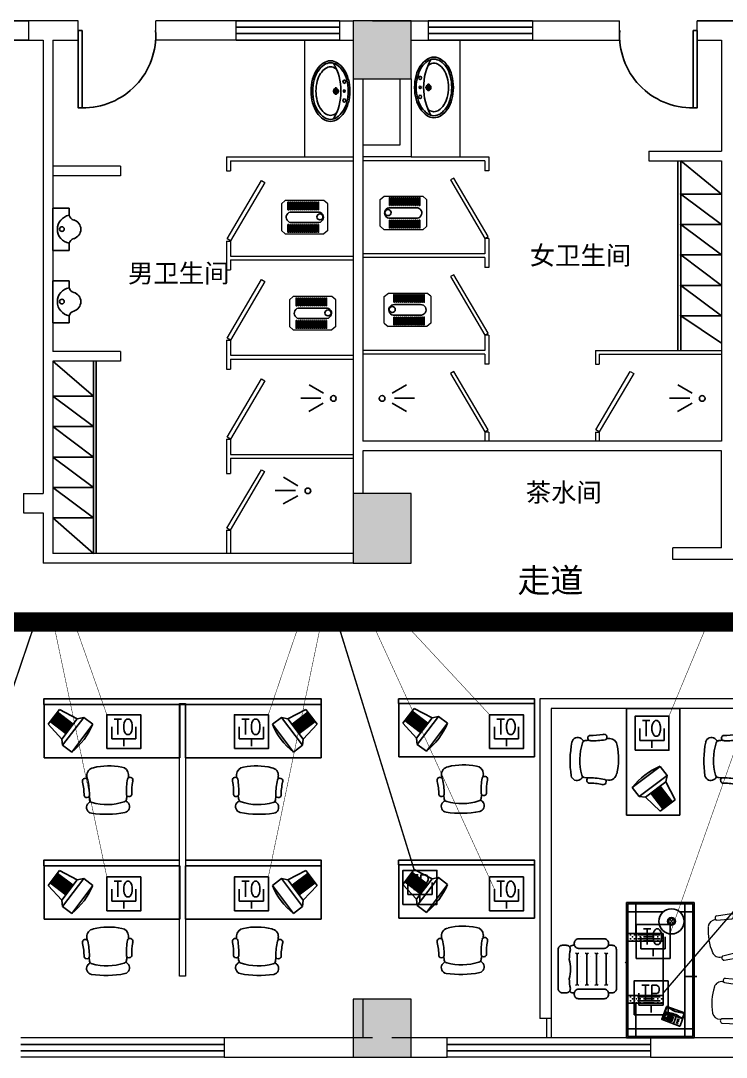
# Model space of a CAD drawing. Extents: x 1487452 to 1619693, y 165319 to 350168.
# Drawn here: x 1540276 to 1547556, y 280636 to 291336 of the extents above; entities that cross this region are included whole.
import ezdxf
from ezdxf.enums import TextEntityAlignment as Align

# ---------------------------------------------------------------- set-up
doc = ezdxf.new("R2010")
doc.units = 0
doc.header["$LTSCALE"] = 1000
doc.header["$MEASUREMENT"] = 0
doc.linetypes.add('点划线', pattern=[1.6, 1.3, -0.15, 0, -0.15])
doc.linetypes.add('虚线', pattern=[0.7, 0.5, -0.2])
doc.layers.get('0').update_dxf_attribs({"linetype": 'CONTINUOUS'})
for name, color, linetype in [('2', 6, 'CONTINUOUS'), ('3', 3, 'CONTINUOUS'), ('7', 35, 'CONTINUOUS'), ('Dim3', 30, 'CONTINUOUS'), ('DIME', 3, 'CONTINUOUS'), ('EQUIP', 3, 'CONTINUOUS'), ('FUR', 4, 'CONTINUOUS'), ('WIRE-1', 3, '虚线'), ('WIRE-2', 2, '点划线')]:
    doc.layers.add(name, color=color, linetype=linetype)
doc.styles.add('_COMPLEX', font='COMPLEX', dxfattribs={"width": 0.6})
doc.styles.add('COMPLEX', font='COMPLEX')
doc.styles.add('DIM_FONT', font='SIMPLEX.shx', dxfattribs={"width": 0.8})
doc.styles.add('黑体', font='SIMHEI.TTF')

# ---------------------------------------------------------------- blocks, each defined once
blk = doc.blocks.new('345ertrt')
at = {"color": 251}
for p, q in [((1045476, 127155), (1045476, 125755)), ((1046026, 127155), (1045476, 127155)), ((1045476, 125755), (1046026, 125755))]:
    blk.add_line(p, q, dxfattribs=at)
at = {"color": 251, "lineweight": 13}
blk.add_line((1046026, 125755), (1046026, 127155), dxfattribs=at)
at = {"color": 250}
for p, q in [((1045041, 126225), (1045081, 126221)), ((1045259, 126200), (1045290, 126197)), ((1045823, 126258), (1045535, 126040)), ((1045606, 125946), (1045894, 126164)), ((1045823, 126258), (1045894, 126164)), ((1045823, 126258), (1045823, 126258)), ((1045894, 126164), (1045881, 126098)), ((1045671, 125939), (1045881, 126098)), ((1045816, 126049), (1045940, 125885)), ((1045825, 126055), (1045948, 125892)), ((1045881, 126098), (1045977, 125914)), ((1045535, 126040), (1045606, 125946)), ((1045535, 126040), (1045535, 126040)), ((1045606, 125946), (1045671, 125939)), ((1045727, 125981), (1045851, 125818)), ((1045735, 125987), (1045859, 125824)), ((1045743, 125993), (1045867, 125830)), ((1045751, 125999), (1045875, 125836)), ((1045759, 126005), (1045883, 125842)), ((1045767, 126011), (1045891, 125848)), ((1045775, 126017), (1045899, 125854)), ((1045783, 126023), (1045907, 125860)), ((1045791, 126030), (1045915, 125867)), ((1045800, 126037), (1045924, 125873)), ((1045808, 126043), (1045932, 125879)), ((1045671, 125939), (1045823, 125797)), ((1045823, 125797), (1045977, 125914))]:
    blk.add_line(p, q, dxfattribs=at)
for centre, radius, start, end in [((1045892, 126395), 998, 168.7301, 188.7601), ((1044973, 126576), 61.4, 55.4854, 166.2618), ((1045568, 126403), 574, 161.8531, 195.4865), ((1044969, 126570), 68.3, 23.2, 55.7741), ((1045052, 126575), 30, 99.0543, 167.3532), ((1045336, 124791), 1837, 97.8575, 99.0543), ((1045112, 126631), 35.1, 162.9484, 204.3839), ((1045104, 126633), 27, 102.6557, 162.9484), ((1045101, 126630), 25, 213.0802, 280.0003), ((1045125, 127257), 598, 267.3556, 280.6478), ((1045134, 127316), 711, 267.6189, 279.9805), ((1045246, 126639), 31.8, 40.6834, 108.9191), ((1045255, 126636), 20.5, 277.7953, 1.546), ((1045229, 126639), 46.7, 357.06, 26.8897), ((1045336, 124791), 1837, 91.0296, 91.98), ((1045301, 126547), 80, 6.3286, 88.1689), ((1044731, 126423), 663, 346.1574, 11.5689), ((1045295, 126276), 80, 266.4274, 351.3977), ((1044965, 126255), 61.4, 191.2236, 302.0001), ((1044962, 126261), 68.3, 301.7114, 334.2854), ((1045045, 126255), 30, 189.9864, 263.4616), ((1045102, 126196), 35.1, 153.1015, 194.5371), ((1045094, 126194), 27, 194.5371, 254.8297), ((1045091, 126198), 25, 77.4852, 144.4052), ((1045088, 125570), 598, 76.8377, 90.1298), ((1045095, 125512), 711, 77.505, 89.8666), ((1045236, 126182), 31.8, 248.5664, 316.8021), ((1045245, 126185), 20.5, 355.9395, 79.6902), ((1045219, 126183), 46.7, 330.5958, 0.4255), ((1046108, 125584), 732, 112.8758, 141.4734)]:
    blk.add_arc(centre, radius, start, end, dxfattribs=at)
blk = doc.blocks.new('gdsagfdsgf')
at = {"color": 251, "lineweight": 13}
blk.add_lwpolyline([(1416347, 324690), (1416407, 324690), (1416407, 321876), (1416347, 321876)], close=True, dxfattribs=at)
at = {"layer": 'Dim3', "color": 251, "ltscale": 0.4}
for points in [[(1412707, 324730), (1412707, 324680), (1414147, 324680), (1414147, 324730)], [(1412747, 324680), (1412707, 324680), (1412707, 321240), (1412747, 321240)], [(1414947, 324680), (1417807, 324680), (1417807, 324740), (1414947, 324740)], [(1418607, 324740), (1418607, 324690), (1420007, 324690), (1420007, 324740)], [(1412747, 323066), (1412747, 323016), (1414147, 323016), (1414147, 323066)], [(1418607, 323076), (1418607, 323026), (1420007, 323026), (1420007, 323076)]]:
    blk.add_lwpolyline(points, close=True, dxfattribs=at)
for points in [[(1416347, 323076), (1414947, 323076), (1414947, 323016), (1416347, 323016)], [(1416407, 323016), (1417807, 323016), (1417807, 323076), (1416407, 323076)]]:
    blk.add_lwpolyline(points, dxfattribs=at)
at = {"layer": 'Dim3', "color": 251, "ltscale": 0.4, "rotation": 90}
blk.add_blockref('345ertrt', (1539902, -721346), dxfattribs=at)
at = {"layer": 'Dim3', "color": 251, "xscale": -1, "rotation": 270}
for p in [(1289193, -721346), (1292853, -721336), (1289193, -723010), (1292853, -723000)]:
    blk.add_blockref('345ertrt', p, dxfattribs=at)
at = {"layer": 'Dim3', "color": 251, "rotation": 90}
for p in [(1543562, -721346), (1539902, -723010), (1543562, -723010)]:
    blk.add_blockref('345ertrt', p, dxfattribs=at)
blk = doc.blocks.new('3456')
at = {"color": 251, "lineweight": 13}
for p, q in [((1427686, 394415, 5200), (1427643, 394606, 5200)), ((1427744, 394428, 5200), (1427711, 394622, 5200)), ((1427974, 394434, 5200), (1427997, 394630, 5200)), ((1428032, 394425, 5200), (1428065, 394618, 5200)), ((1428496, 394381, 5200), (1428499, 394577, 5200)), ((1428555, 394379, 5200), (1428568, 394576, 5200)), ((1427166, 394344, 5200), (1427143, 394540, 5200)), ((1427225, 394349, 5200), (1427212, 394544, 5200)), ((1427218, 394329, 5200), (1427217, 394336, 5200)), ((1427699, 394398, 5200), (1427697, 394406, 5200)), ((1427699, 394398, 5200), (1427697, 394405, 5200)), ((1428020, 394407, 5200), (1428021, 394415, 5200)), ((1428504, 394361, 5200), (1428504, 394369, 5200)), ((1428504, 394361, 5200), (1428504, 394369, 5200))]:
    blk.add_line(p, q, dxfattribs=at)
for centre, radius, start, end in [((1427620, 393245, 5200), 1587, 90.813, 105.6315), ((1427564, 394751, 5200), 87.7, 308.6149, 67.8296), ((1428137, 394766, 5200), 87.7, 114.9609, 234.1755), ((1428155, 393260, 5200), 1587, 77.1589, 91.9774), ((1427247, 394705, 5200), 87.7, 128.6149, 247.8296), ((1428457, 394736, 5200), 87.7, 294.9609, 54.1755), ((1427178, 394531, 5200), 36.3, 21.0885, 166.0658), ((1427405, 394561, 5200), 203, 162.01, 180.8875), ((1427456, 394569, 5200), 203, 16.3175, 34.6042), ((1427679, 394603, 5200), 36.3, 30.3787, 175.356), ((1428029, 394613, 5200), 36.3, 7.4345, 152.4118), ((1428257, 394589, 5200), 203, 148.356, 167.2335), ((1428308, 394584, 5200), 203, 2.6634, 20.9502), ((1428534, 394565, 5200), 36.3, 16.7246, 161.7019), ((1428005, 394442, 5200), 32, 193.2843, 328.5251), ((1427194, 394359, 5200), 32, 206.9384, 342.1791), ((1427319, 394335, 5200), 102, 183.2222, 262.1136), ((1427600, 394375, 5200), 102, 294.3309, 13.2222), ((1427712, 394433, 5200), 32, 214.2654, 349.5061), ((1428120, 394389, 5200), 102, 169.5682, 248.4595), ((1428402, 394362, 5200), 102, 280.6768, 359.5682), ((1428526, 394392, 5200), 32, 200.6113, 335.852), ((1427374, 394947, 5200), 716, 264.4973, 291.9472), ((1428318, 394971, 5200), 716, 250.8432, 278.2932)]:
    blk.add_arc(centre, radius, start, end, dxfattribs=at)
at = {"color": 250, "lineweight": 13}
for centre, start, end in [((1427493, 394120, 5200), 77.4312, 119.0133), ((1428239, 394139, 5200), 63.7771, 105.3592)]:
    blk.add_arc(centre, 577, start, end, dxfattribs=at)
blk = doc.blocks.new('345dfg')
at = {"color": 250}
blk.add_line((921458, -288758), (921470, -288746), dxfattribs=at)
at = {"layer": '3', "color": 250}
for p, q in [((921566, -288455), (921566, -288151)), ((922074, -288151), (922074, -289519)), ((921907, -288303), (921963, -288359)), ((921907, -288359), (921963, -288303)), ((921850, -288455), (921486, -288455)), ((921508, -288471), (921518, -288471)), ((921513, -288466), (921513, -288476)), ((921533, -288455), (921533, -288456)), ((921548, -288471), (921558, -288471)), ((921553, -288466), (921553, -288476)), ((921573, -288455), (921573, -288456)), ((921588, -288471), (921598, -288471)), ((921593, -288466), (921593, -288476)), ((921593, -288466), (921593, -288476)), ((921808, -288471), (921598, -288471)), ((921613, -288455), (921613, -288456)), ((921613, -288455), (921613, -288456)), ((921628, -288471), (921638, -288471)), ((921628, -288471), (921638, -288471)), ((921633, -288466), (921633, -288476)), ((921633, -288466), (921633, -288476)), ((921653, -288455), (921653, -288456)), ((921653, -288455), (921653, -288456)), ((921768, -288471), (921778, -288471)), ((921768, -288471), (921778, -288471)), ((921773, -288466), (921773, -288476)), ((921773, -288466), (921773, -288476)), ((921793, -288455), (921793, -288456)), ((921793, -288455), (921793, -288456)), ((921808, -288471), (921818, -288471)), ((921813, -288466), (921813, -288476)), ((921833, -288455), (921833, -288456)), ((921848, -288471), (921850, -288471)), ((921850, -288535), (921850, -288455)), ((921850, -288535), (921486, -288535)), ((921508, -288511), (921518, -288511)), ((921513, -288506), (921513, -288516)), ((921528, -288491), (921538, -288491)), ((921528, -288531), (921538, -288531)), ((921533, -288486), (921533, -288496)), ((921533, -288526), (921533, -288535)), ((921548, -288511), (921558, -288511)), ((921553, -288506), (921553, -288516)), ((921568, -288491), (921578, -288491)), ((921568, -288531), (921578, -288531)), ((921573, -288486), (921573, -288496)), ((921573, -288526), (921573, -288535)), ((921588, -288511), (921598, -288511)), ((921593, -288506), (921593, -288516)), ((921593, -288506), (921593, -288516)), ((921808, -288511), (921598, -288511)), ((921608, -288491), (921618, -288491)), ((921608, -288491), (921618, -288491)), ((921608, -288531), (921618, -288531)), ((921608, -288531), (921618, -288531)), ((921613, -288486), (921613, -288496)), ((921613, -288486), (921613, -288496)), ((921613, -288526), (921613, -288535)), ((921613, -288526), (921613, -288535)), ((921628, -288511), (921638, -288511)), ((921628, -288511), (921638, -288511)), ((921633, -288506), (921633, -288516)), ((921633, -288506), (921633, -288516)), ((921648, -288491), (921758, -288491)), ((921648, -288491), (921758, -288491)), ((921648, -288531), (921758, -288531)), ((921648, -288531), (921758, -288531)), ((921653, -288486), (921653, -288496)), ((921653, -288486), (921653, -288496)), ((921653, -288526), (921653, -288535)), ((921653, -288526), (921653, -288535)), ((921768, -288511), (921778, -288511)), ((921768, -288511), (921778, -288511)), ((921773, -288506), (921773, -288516)), ((921773, -288506), (921773, -288516)), ((921788, -288491), (921798, -288491)), ((921788, -288491), (921798, -288491)), ((921788, -288531), (921798, -288531)), ((921788, -288531), (921798, -288531)), ((921793, -288486), (921793, -288496)), ((921793, -288486), (921793, -288496)), ((921793, -288526), (921793, -288535)), ((921793, -288526), (921793, -288535)), ((921808, -288511), (921818, -288511)), ((921813, -288506), (921813, -288516)), ((921828, -288491), (921838, -288491)), ((921828, -288531), (921838, -288531)), ((921833, -288486), (921833, -288496)), ((921833, -288526), (921833, -288535)), ((921848, -288511), (921850, -288511)), ((921850, -289095), (921850, -288535)), ((920962, -288675), (920962, -288974)), ((921062, -288675), (921062, -288974)), ((921162, -288675), (921162, -288974)), ((921262, -288675), (921262, -288974)), ((920997, -288692), (920997, -288692)), ((921097, -288692), (921097, -288692)), ((921197, -288692), (921197, -288692)), ((921297, -288692), (921297, -288692)), ((920997, -288957), (920997, -288957)), ((921097, -288957), (921097, -288957)), ((921197, -288957), (921197, -288957)), ((921297, -288957), (921297, -288957)), ((921850, -289095), (921486, -289095)), ((921508, -289111), (921518, -289111)), ((921513, -289106), (921513, -289116)), ((921533, -289095), (921533, -289096)), ((921548, -289111), (921558, -289111)), ((921553, -289106), (921553, -289116)), ((921573, -289095), (921573, -289096)), ((921588, -289111), (921598, -289111)), ((921593, -289106), (921593, -289116)), ((921593, -289106), (921593, -289116)), ((921808, -289111), (921598, -289111)), ((921613, -289095), (921613, -289096)), ((921613, -289095), (921613, -289096)), ((921628, -289111), (921638, -289111)), ((921628, -289111), (921638, -289111)), ((921633, -289106), (921633, -289116)), ((921633, -289106), (921633, -289116)), ((921653, -289095), (921653, -289096)), ((921653, -289095), (921653, -289096)), ((921768, -289111), (921778, -289111)), ((921768, -289111), (921778, -289111)), ((921773, -289106), (921773, -289116)), ((921773, -289106), (921773, -289116)), ((921793, -289095), (921793, -289096)), ((921793, -289095), (921793, -289096)), ((921808, -289111), (921818, -289111)), ((921813, -289106), (921813, -289116)), ((921833, -289095), (921833, -289096)), ((921848, -289111), (921850, -289111)), ((921850, -289175), (921850, -289095)), ((921850, -289175), (921486, -289175)), ((921508, -289151), (921518, -289151)), ((921513, -289146), (921513, -289156)), ((921528, -289131), (921538, -289131)), ((921528, -289171), (921538, -289171)), ((921533, -289126), (921533, -289136)), ((921533, -289166), (921533, -289175)), ((921548, -289151), (921558, -289151)), ((921553, -289146), (921553, -289156)), ((921566, -289519), (921566, -289175)), ((921568, -289131), (921578, -289131)), ((921568, -289171), (921578, -289171)), ((921573, -289126), (921573, -289136)), ((921573, -289166), (921573, -289175)), ((921588, -289151), (921598, -289151)), ((921593, -289146), (921593, -289156)), ((921593, -289146), (921593, -289156)), ((921808, -289151), (921598, -289151)), ((921608, -289131), (921618, -289131)), ((921608, -289131), (921618, -289131)), ((921608, -289171), (921618, -289171)), ((921608, -289171), (921618, -289171)), ((921613, -289126), (921613, -289136)), ((921613, -289126), (921613, -289136)), ((921613, -289166), (921613, -289175)), ((921613, -289166), (921613, -289175)), ((921628, -289151), (921638, -289151)), ((921628, -289151), (921638, -289151)), ((921633, -289146), (921633, -289156)), ((921633, -289146), (921633, -289156)), ((921648, -289131), (921758, -289131)), ((921648, -289131), (921758, -289131)), ((921648, -289171), (921758, -289171)), ((921648, -289171), (921758, -289171)), ((921653, -289126), (921653, -289136)), ((921653, -289126), (921653, -289136)), ((921653, -289166), (921653, -289175)), ((921653, -289166), (921653, -289175)), ((921768, -289151), (921778, -289151)), ((921768, -289151), (921778, -289151)), ((921773, -289146), (921773, -289156)), ((921773, -289146), (921773, -289156)), ((921788, -289131), (921798, -289131)), ((921788, -289131), (921798, -289131)), ((921788, -289171), (921798, -289171)), ((921788, -289171), (921798, -289171)), ((921793, -289126), (921793, -289136)), ((921793, -289126), (921793, -289136)), ((921793, -289166), (921793, -289175)), ((921793, -289166), (921793, -289175)), ((921808, -289151), (921818, -289151)), ((921813, -289146), (921813, -289156)), ((921828, -289131), (921838, -289131)), ((921828, -289171), (921838, -289171)), ((921833, -289126), (921833, -289136)), ((921833, -289166), (921833, -289175)), ((921836, -289341), (921883, -289214)), ((921848, -289151), (921850, -289151)), ((921869, -289263), (921886, -289218)), ((921886, -289218), (921918, -289230)), ((921888, -289211), (922068, -289277)), ((921879, -289276), (921851, -289352)), ((922051, -289339), (921863, -289270)), ((921864, -289342), (921872, -289320)), ((921901, -289275), (921869, -289263)), ((921872, -289320), (921883, -289324)), ((921883, -289324), (921875, -289346)), ((921885, -289350), (921904, -289298)), ((921947, -289343), (921894, -289324)), ((921898, -289355), (921917, -289302)), ((921952, -289330), (921899, -289311)), ((921904, -289298), (921956, -289317)), ((921911, -289360), (921930, -289307)), ((921924, -289365), (921943, -289312)), ((921956, -289317), (921937, -289369)), ((921983, -289314), (921955, -289389)), ((922050, -289329), (922019, -289318)), ((922071, -289282), (922024, -289410)), ((922036, -289273), (922066, -289284)), ((922066, -289284), (922050, -289329)), ((922019, -289412), (921839, -289346)), ((921875, -289346), (921864, -289342)), ((921937, -289369), (921885, -289350)), ((921942, -289356), (921889, -289337)), ((922154, -289439), (921486, -289439))]:
    blk.add_line(p, q, dxfattribs=at)
for radius in [40, 28.7]:
    blk.add_circle((921935, -288331), radius, dxfattribs=at)
for centre, radius, start, end in [((920945, -288675), 17, 0, 90), ((920979, -288675), 17, 90, 180), ((921045, -288675), 17, 0, 90), ((921079, -288675), 17, 90, 180), ((921145, -288675), 17, 0, 90), ((921179, -288675), 17, 90, 180), ((921245, -288675), 17, 0, 90), ((921279, -288675), 17, 90, 180), ((920945, -288974), 17, 270, 0), ((920979, -288974), 17, 180, 270), ((921045, -288974), 17, 270, 0), ((921079, -288974), 17, 180, 270), ((921145, -288974), 17, 270, 0), ((921179, -288974), 17, 180, 270), ((921245, -288974), 17, 270, 0), ((921279, -288974), 17, 180, 270), ((921887, -289215), 4, 69.9087, 159.9098), ((921893, -289481), 206, 52.0293, 87.7881), ((922048, -289053), 220, 233.5241, 266.9309), ((922067, -289281), 4, 339.9091, 69.9087), ((921840, -289343), 4, 159.9098, 249.9094), ((922020, -289409), 4, 249.9094, 339.9091)]:
    blk.add_arc(centre, radius, start, end, dxfattribs=at)
at = {"layer": '7', "color": 251}
for p, q in [((921470, -288135), (922170, -288135)), ((921470, -289535), (921470, -288135)), ((922170, -288135), (922170, -289535)), ((922170, -289535), (921470, -289535))]:
    blk.add_line(p, q, dxfattribs=at)
at = {"layer": '7', "color": 250}
for p, q in [((921486, -289519), (921486, -288151)), ((921486, -288151), (922154, -288151)), ((922154, -288151), (922154, -289519)), ((921486, -288232), (921851, -288232)), ((922019, -288232), (922154, -288232)), ((922154, -289519), (921486, -289519))]:
    blk.add_line(p, q, dxfattribs=at)
at = {"layer": '7', "color": 250, "linetype": 'Continuous'}
blk.add_line((921322, -288578), (921284, -288578), dxfattribs=at)
at = {"layer": '7', "color": 251}
for points in [[(920810, -289070, -0.414214), (920765, -289025), (920765, -288622, -0.414214), (920810, -288578), (920848, -288578, -0.414214), (920892, -288622)], [(921285, -289070), (921322, -289070, 0.414214), (921367, -289025), (921367, -288622, 0.414214), (921322, -288578)], [(920892, -288622, 0.055299), (920881, -288724, -0.118462), (920881, -288924, 0.055299), (920892, -289025, -0.414214), (920848, -289070), (920810, -289070, -0.414214)]]:
    blk.add_lwpolyline(points, format="xyb", dxfattribs=at)
at = {"layer": '7', "color": 250}
for points in [[(920935, -288578), (920919, -288578, 0.236068), (920884, -288596)], [(920884, -289052, 0.236068), (920919, -289070), (920932, -289070)]]:
    blk.add_lwpolyline(points, format="xyb", dxfattribs=at)
at = {"layer": '7', "color": 251}
for points in [[(920977, -288610, -0.414214), (920932, -288565), (920932, -288556, -0.414214), (920977, -288511), (921241, -288511, -0.414214), (921286, -288556), (921286, -288565, -0.414214), (921241, -288610)], [(920977, -289032, 0.414214), (920932, -289077), (920932, -289086, 0.414214), (920977, -289130), (921241, -289130, 0.414214), (921286, -289086), (921286, -289077, 0.414214), (921241, -289032)]]:
    blk.add_lwpolyline(points, format="xyb", close=True, dxfattribs=at)
at = {"layer": '7', "color": 250}
blk.add_circle((921935, -288331), 130, dxfattribs=at)
at = {"layer": 'Dim3', "color": 3, "xscale": 0.8, "yscale": 0.8, "zscale": 0.8, "rotation": 271.469922940427}
blk.add_blockref('3456', (577739, 844992, -4160), dxfattribs=at)
at = {"layer": '3', "color": 250, "style": 'COMPLEX', "width": 1.366101}
blk.add_text('SZE', height=15.9, rotation=249.9087, dxfattribs=at).set_placement((922001, -289334), (921981, -289388), align=Align.FIT)
blk = doc.blocks.new('kdjhgd')
at = {"layer": '2', "color": 250, "ltscale": 600}
for p, q in [((1356581, 592316), (1356581, 592316)), ((1355963, 592256), (1356507, 592256)), ((1356441, 590988), (1356440, 592253)), ((1356513, 592256), (1356511, 592256)), ((1356537, 590950), (1356536, 592296)), ((1356631, 590973), (1356631, 592266)), ((1356536, 591606), (1355914, 591606)), ((1356514, 590983), (1355964, 590982)), ((1356513, 590983), (1356511, 590983)), ((1356581, 590923), (1356581, 590923))]:
    blk.add_line(p, q, dxfattribs=at)
for points in [[(1356472, 591959, -0.019184), (1356478, 592096, -0.026703), (1356490, 592194, -0.059506), (1356517, 592280, -0.294371), (1356534, 592291, -0.295566)], [(1356510, 591607, -0.045929), (1356490, 591674, -0.017691), (1356478, 591822, -0.019184), (1356472, 591959, -0.019184)], [(1356473, 591208, -0.009159), (1356478, 591495, -0.053789), (1356491, 591542, -0.045929), (1356510, 591609, -0.181216)], [(1356534, 590955, -0.293551), (1356518, 590966, -0.059506), (1356491, 591052, -0.026703), (1356478, 591150, -0.019184), (1356473, 591287, -0.019184)]]:
    blk.add_lwpolyline(points, format="xyb", dxfattribs=at)
for centre, start, end in [((1356581, 592266), 89.9772, 158.386), ((1356581, 592266), 359.9772, 89.9772), ((1355963, 590933), 90.0228, 180.0228), ((1356581, 590973), 201.614, 270.0228), ((1356581, 590973), 270.0228, 0.0228)]:
    blk.add_arc(centre, 50, start, end, dxfattribs=at)
at = {"layer": 'Dim3', "color": 251, "ltscale": 0.4}
for p, q in [((1355963, 592456), (1356631, 592456)), ((1355913, 592306), (1355913, 592406)), ((1356681, 590834), (1356681, 592406)), ((1355864, 590956), (1355864, 591555)), ((1355914, 590906), (1355864, 590966)), ((1355913, 590933), (1355913, 590833)), ((1355963, 590783), (1356631, 590784))]:
    blk.add_line(p, q, dxfattribs=at)
blk.add_lwpolyline([(1355913, 592349), (1355863, 592289), (1355864, 591665, 0.414214), (1355924, 591606)], format="xyb", dxfattribs=at)
for centre, start, end in [((1355963, 592406), 89.9772, 179.9772), ((1356631, 592406), 359.9772, 89.9772), ((1355963, 592306), 179.9772, 269.9772), ((1355914, 591556), 90.0228, 180.0228), ((1355914, 590956), 180.0228, 270.0228), ((1355963, 590833), 180.0228, 270.0228), ((1356631, 590834), 270.0228, 0.0228)]:
    blk.add_arc(centre, 50, start, end, dxfattribs=at)
blk = doc.blocks.new('34q5rtdfg')
at = {"color": 250}
for p, q in [((1273096, -293322), (1273096, -293802)), ((1273341, -293324), (1273341, -293794)), ((1273578, -293322), (1273578, -293802)), ((1273106, -293562), (1273576, -293562)), ((1273578, -293802), (1273096, -293802))]:
    blk.add_line(p, q, dxfattribs=at)
at = {"color": 251}
blk.add_line((1273604, -293829), (1273069, -293829), dxfattribs=at)
blk.add_ellipse((1273341, -293559), major_axis=(-133, 0), ratio=1, start_param=4.711632210298888, end_param=10.99481751747847, dxfattribs=at)
at = {"layer": '2', "color": 250, "ltscale": 600}
blk.add_line((1273578, -293322), (1273096, -293322), dxfattribs=at)
at = {"layer": 'Dim3', "color": 251, "ltscale": 0.4}
for p, q in [((1273604, -293295), (1273069, -293295)), ((1273069, -293295), (1273069, -293829)), ((1273604, -293295), (1273604, -293829))]:
    blk.add_line(p, q, dxfattribs=at)
blk = doc.blocks.new('345ertert')
at = {"color": 251}
for p, q in [((766353, -78179), (766353, -78729)), ((766353, -78179), (767453, -78179)), ((767453, -78729), (767453, -78179)), ((766353, -78729), (767453, -78729))]:
    blk.add_line(p, q, dxfattribs=at)
at = {"color": 250}
for p, q in [((766950, -78382), (767044, -78311)), ((767262, -78599), (767044, -78311)), ((767044, -78311), (767110, -78324)), ((767110, -78324), (767294, -78228)), ((767269, -78534), (767110, -78324)), ((767153, -78381), (767316, -78257)), ((767159, -78389), (767322, -78265)), ((767165, -78397), (767329, -78273)), ((767171, -78405), (767335, -78281)), ((767178, -78414), (767341, -78290)), ((767185, -78422), (767348, -78299)), ((767191, -78430), (767354, -78307)), ((767197, -78438), (767360, -78314)), ((767203, -78446), (767366, -78322)), ((767411, -78382), (767294, -78228)), ((766950, -78382), (766950, -78382)), ((766950, -78382), (767168, -78670)), ((767209, -78454), (767372, -78330)), ((767215, -78462), (767378, -78338)), ((767221, -78470), (767384, -78346)), ((767227, -78478), (767390, -78354)), ((767269, -78534), (767411, -78382)), ((767262, -78599), (767269, -78534)), ((767168, -78670), (767262, -78599)), ((767090, -78946), (767094, -78915)), ((767065, -79164), (767070, -79125))]:
    blk.add_line(p, q, dxfattribs=at)
for centre, radius, start, end in [((767624, -78098), 732, 202.8758, 231.4734), ((766743, -78904), 80, 96.3286, 178.1689), ((766867, -79474), 663, 76.1574, 101.5689), ((767014, -78910), 80, 356.4274, 81.3977), ((766651, -78959), 31.8, 130.6834, 198.9191), ((766651, -78977), 46.7, 87.06, 116.8897), ((766654, -78950), 20.5, 7.7953, 91.546), ((768499, -78869), 1837, 181.0296, 181.98), ((765975, -79071), 711, 357.6189, 9.9805), ((767779, -79110), 711, 167.505, 179.8666), ((767105, -78960), 20.5, 85.9395, 169.6902), ((767107, -78987), 46.7, 60.5958, 90.4255), ((767108, -78969), 31.8, 338.5664, 46.8021), ((766033, -79080), 598, 357.3556, 10.6478), ((767720, -79117), 598, 166.8377, 180.1298), ((766657, -79101), 27, 192.6557, 252.9484), ((766659, -79094), 35.1, 252.9484, 294.3839), ((766720, -79236), 68.3, 113.2, 145.7741), ((766660, -79105), 25, 303.0802, 10.0003), ((768499, -78869), 1837, 187.8575, 189.0543), ((766715, -79153), 30, 189.0543, 257.3532), ((767035, -79161), 30, 279.9864, 353.4616), ((767092, -79114), 25, 167.4852, 234.4052), ((767094, -79103), 35.1, 243.1015, 284.5371), ((767096, -79111), 27, 284.5371, 344.8297), ((766714, -79233), 61.4, 145.4854, 256.2618), ((766887, -78637), 574, 251.8531, 285.4865), ((767035, -79240), 61.4, 281.2236, 32.0001), ((767029, -79243), 68.3, 31.7114, 64.2854), ((766895, -78313), 998, 258.7301, 278.7601)]:
    blk.add_arc(centre, radius, start, end, dxfattribs=at)
blk = doc.blocks.new('htgdfsgfds')
at = {"layer": '2', "color": 250, "ltscale": 600}
for p, q in [((1423384, 321642), (1423384, 322484)), ((1423384, 322484), (1423825, 322484)), ((1423825, 322484), (1423825, 321642)), ((1423825, 321642), (1423384, 321642))]:
    blk.add_line(p, q, dxfattribs=at)
at = {"layer": 'Dim3', "color": 251, "ltscale": 0.4}
for p, q in [((1422563, 321240), (1422563, 322823)), ((1422593, 322823), (1422563, 322823)), ((1422593, 321240), (1422593, 322823)), ((1423360, 321618), (1423360, 322508)), ((1423360, 322508), (1423849, 322508)), ((1423849, 322508), (1423849, 321618)), ((1423849, 321618), (1423360, 321618))]:
    blk.add_line(p, q, dxfattribs=at)
at = {"layer": 'Dim3', "color": 251, "xscale": -0.8999999999068677, "yscale": 0.900000000023283, "zscale": 0.9, "rotation": 180}
blk.add_blockref('kdjhgd', (203894, 854571), dxfattribs=at)
at = {"layer": 'DIME', "color": 6, "rotation": 270}
for p in [(1499687, 1090993), (1501067, 1090993)]:
    blk.add_blockref('345ertert', p, dxfattribs=at)
at = {"layer": 'DIME', "color": 4, "rotation": 270}
blk.add_blockref('34q5rtdfg', (1718136, 1596626), dxfattribs=at)
at = {"layer": 'DIME', "color": 4}
blk.add_blockref('345dfg', (499487, 610774), dxfattribs=at)
blk = doc.blocks.new('gfeagfda')
at = {"color": 250}
for p, q in [((1428784, 390065), (1428721, 390065)), ((1428753, 390028), (1428753, 390103))]:
    blk.add_line(p, q, dxfattribs=at)
for centre, major_axis, start_param, end_param in [((1428807, 390171), (0, 194), 0, 0.47776), ((1428807, 390171), (0, 174), 0, 0.47776), ((1428807, 390171), (0, 194), -0.47776, 0), ((1428807, 390171), (0, 174), -0.47776, 0), ((1428862, 390087), (0, 305), 0.896055, 1.250813), ((1428862, 390087), (0, 285), 0.896055, 1.250813), ((1428829, 390120), (0, 251), 0.47776, 0.896055), ((1428829, 390120), (0, 231), 0.47776, 0.896055), ((1428829, 390120), (0, 191), 0.47776, 0.565194), ((1428807, 390171), (0, 134), 0, 0.47776), ((1428807, 390171), (0, 134), -0.47776, 0), ((1428786, 390120), (0, 191), -0.896055, -0.47776), ((1428786, 390120), (0, 231), -0.896055, -0.47776), ((1428786, 390120), (0, 251), -0.896055, -0.47776), ((1428753, 390087), (0, 285), -1.250813, -0.896055), ((1428753, 390087), (0, 305), -1.250813, -0.896055), ((1428914, 390065), (0, 374), 1.250813, 1.570796), ((1428914, 390065), (0, 354), 1.250813, 1.570796), ((1428753, 390087), (0, 245), -1.250813, -0.896055), ((1428700, 390065), (0, 314), 4.712389, 5.032372), ((1428700, 390065), (0, 354), 4.712389, 5.032372), ((1428700, 390065), (0, 374), -1.570796, -1.250813), ((1428914, 390065), (0, 374), 1.570796, 1.89078), ((1428914, 390065), (0, 354), 1.570796, 1.89078), ((1428700, 390065), (0, 314), 4.392406, 4.712389), ((1428700, 390065), (0, 354), 4.392406, 4.712389), ((1428700, 390065), (0, 374), 4.392406, 4.712389), ((1428862, 390043), (0, 305), 1.89078, 2.245537), ((1428862, 390043), (0, 285), 1.89078, 2.245537), ((1428753, 390043), (0, 245), 4.037648, 4.392406), ((1428753, 390043), (0, 285), 4.037648, 4.392406), ((1428753, 390043), (0, 305), 4.037648, 4.392406), ((1428829, 390010), (0, 251), 2.245537, 2.663833), ((1428829, 390010), (0, 231), 2.245537, 2.663833), ((1428829, 390010), (0, 191), 2.576399, 2.663833), ((1428807, 389958), (0, 134), 2.663833, 3.141593), ((1428807, 389958), (0, 134), 3.141593, 3.619353), ((1428786, 390010), (0, 191), 3.619353, 4.037648), ((1428786, 390010), (0, 231), 3.619353, 4.037648), ((1428786, 390010), (0, 251), 3.619353, 4.037648), ((1428807, 389958), (0, 194), 2.663833, 3.141593), ((1428807, 389958), (0, 174), 2.663833, 3.141593), ((1428807, 389958), (0, 174), 3.141593, 3.619353), ((1428807, 389958), (0, 194), 3.141593, 3.619353)]:
    blk.add_ellipse(centre, major_axis=major_axis, ratio=0.8, start_param=start_param, end_param=end_param, dxfattribs=at)
at = {"color": 250, "extrusion": (0, 0, -1)}
blk.add_ellipse((1429075, 390065), major_axis=(0, 464), ratio=0.8, start_param=4.076246, end_param=5.348532, dxfattribs=at)
at = {"color": 250}
for centre, major_axis in [((1428670, 390159), (0, 17.2)), ((1428670, 390065), (0, 11.7)), ((1428753, 390065), (0, 28.9)), ((1428753, 390065), (0, 19.6)), ((1428670, 389971), (0, 17.2))]:
    blk.add_ellipse(centre, major_axis=major_axis, ratio=0.8, dxfattribs=at)
blk = doc.blocks.new('htrjhyrghgfd')
at = {"color": 251, "lineweight": 13}
for p, q in [((1427627, 395481), (1427668, 395516)), ((1427627, 395481), (1427627, 395205)), ((1428067, 395516), (1427668, 395516)), ((1428107, 395482), (1428067, 395516)), ((1428107, 395204), (1428107, 395482)), ((1427627, 395205), (1427669, 395170)), ((1427669, 395170), (1428067, 395170)), ((1428107, 395204), (1428067, 395170))]:
    blk.add_line(p, q, dxfattribs=at)
at = {"layer": 'FUR', "color": 250, "ltscale": 0.2}
for p, q in [((1427735, 395397), (1427997, 395397)), ((1427732, 395290), (1428000, 395290))]:
    blk.add_line(p, q, dxfattribs=at)
at = {"layer": 'FUR', "color": 250}
for points in [[(1427724, 395419), (1427731, 395419), (1427731, 395498), (1427724, 395498)], [(1427745, 395419), (1427752, 395419), (1427752, 395498), (1427745, 395498)], [(1427765, 395419), (1427772, 395419), (1427772, 395498), (1427765, 395498)], [(1427786, 395419), (1427793, 395419), (1427793, 395498), (1427786, 395498)], [(1427806, 395419), (1427813, 395419), (1427813, 395498), (1427806, 395498)], [(1427827, 395419), (1427834, 395419), (1427834, 395498), (1427827, 395498)], [(1427847, 395419), (1427854, 395419), (1427854, 395498), (1427847, 395498)], [(1427868, 395419), (1427875, 395419), (1427875, 395498), (1427868, 395498)], [(1427889, 395419), (1427895, 395419), (1427895, 395498), (1427889, 395498)], [(1427909, 395419), (1427916, 395419), (1427916, 395498), (1427909, 395498)], [(1427930, 395419), (1427936, 395419), (1427936, 395498), (1427930, 395498)], [(1427950, 395419), (1427957, 395419), (1427957, 395498), (1427950, 395498)], [(1427971, 395419), (1427978, 395419), (1427978, 395498), (1427971, 395498)], [(1427991, 395419), (1427998, 395419), (1427998, 395498), (1427991, 395498)], [(1428012, 395419), (1428019, 395419), (1428019, 395498), (1428012, 395498)], [(1428032, 395419), (1428039, 395419), (1428039, 395498), (1428032, 395498)], [(1427724, 395266), (1427731, 395266), (1427731, 395187), (1427724, 395187)], [(1427745, 395266), (1427752, 395266), (1427752, 395187), (1427745, 395187)], [(1427765, 395266), (1427772, 395266), (1427772, 395187), (1427765, 395187)], [(1427786, 395266), (1427793, 395266), (1427793, 395187), (1427786, 395187)], [(1427806, 395266), (1427813, 395266), (1427813, 395187), (1427806, 395187)], [(1427827, 395266), (1427834, 395266), (1427834, 395187), (1427827, 395187)], [(1427847, 395266), (1427854, 395266), (1427854, 395187), (1427847, 395187)], [(1427868, 395266), (1427875, 395266), (1427875, 395187), (1427868, 395187)], [(1427889, 395266), (1427895, 395266), (1427895, 395187), (1427889, 395187)], [(1427909, 395266), (1427916, 395266), (1427916, 395187), (1427909, 395187)], [(1427930, 395266), (1427936, 395266), (1427936, 395187), (1427930, 395187)], [(1427950, 395266), (1427957, 395266), (1427957, 395187), (1427950, 395187)], [(1427971, 395266), (1427978, 395266), (1427978, 395187), (1427971, 395187)], [(1427991, 395266), (1427998, 395266), (1427998, 395187), (1427991, 395187)], [(1428012, 395266), (1428019, 395266), (1428019, 395187), (1428012, 395187)], [(1428032, 395266), (1428039, 395266), (1428039, 395187), (1428032, 395187)]]:
    blk.add_lwpolyline(points, close=True, dxfattribs=at)
at = {"layer": 'FUR', "color": 250, "linetype": 'Continuous'}
blk.add_circle((1427709, 395340), 31.2, dxfattribs=at)
at = {"layer": 'FUR', "color": 250, "ltscale": 0.2}
for centre, radius, start, end in [((1427727, 395344), 54.1, 81.3895, 275.4827), ((1428004, 395344), 54, 266.4998, 97.5493)]:
    blk.add_arc(centre, radius, start, end, dxfattribs=at)
blk = doc.blocks.new('dsadsaddsad')
at = {"color": 251, "lineweight": 13}
for p, q in [((1419237, 331540), (1419237, 330334)), ((1418737, 330334), (1419537, 330334)), ((1419537, 330334), (1419537, 330191)), ((1419497, 330294), (1418237, 330294)), ((1419497, 330294), (1419497, 330191)), ((1419537, 330191), (1419497, 330191)), ((1419537, 329491), (1419497, 329491)), ((1419497, 329491), (1419497, 329335)), ((1419537, 329491), (1419537, 329193)), ((1419497, 329335), (1418237, 329335)), ((1419497, 329295), (1418237, 329295)), ((1419497, 329295), (1419497, 329193)), ((1419537, 329193), (1419497, 329193)), ((1419537, 328493), (1419497, 328493)), ((1419497, 328493), (1419497, 328337)), ((1419537, 328493), (1419537, 328194)), ((1419497, 328337), (1418237, 328337)), ((1419497, 328297), (1418237, 328297)), ((1419497, 328297), (1419497, 328194)), ((1420637, 328337), (1421937, 328337)), ((1420637, 328337), (1420637, 328194)), ((1420677, 328297), (1421937, 328297)), ((1420677, 328297), (1420677, 328194)), ((1419537, 328194), (1419497, 328194)), ((1420637, 328194), (1420677, 328194)), ((1419537, 327494), (1419497, 327494)), ((1419497, 327494), (1419497, 327398)), ((1419537, 327494), (1419537, 327398))]:
    blk.add_line(p, q, dxfattribs=at)
for points in [[(1419497, 329493), (1419532, 329513), (1419177, 330116), (1419143, 330096)], [(1419497, 328494), (1419532, 328514), (1419177, 329118), (1419143, 329098)], [(1419497, 327496), (1419532, 327516), (1419177, 328119), (1419143, 328099)], [(1420677, 327496), (1420643, 327516), (1420997, 328119), (1421032, 328099)]]:
    blk.add_lwpolyline(points, close=True, dxfattribs=at)
at = {"layer": 'Dim3', "color": 251, "ltscale": 0.4}
for p, q in [((1421487, 328337), (1421487, 330295)), ((1421517, 329951), (1421937, 329951)), ((1421517, 329636), (1421937, 329636)), ((1421517, 329322), (1421937, 329322)), ((1421517, 329008), (1421937, 329008)), ((1421517, 328694), (1421937, 328694)), ((1418539, 327894), (1418687, 327980)), ((1421635, 327894), (1421487, 327980)), ((1418540, 327791), (1418689, 327706)), ((1418565, 327842), (1418772, 327844)), ((1421610, 327842), (1421403, 327844)), ((1421634, 327791), (1421485, 327706))]:
    blk.add_line(p, q, dxfattribs=at)
at = {"layer": 'Dim3', "color": 250, "ltscale": 0.4}
for p, q in [((1421517, 328337), (1421517, 330295)), ((1421517, 330295), (1421937, 329951)), ((1421517, 329951), (1421937, 329636)), ((1421517, 329636), (1421937, 329322)), ((1421517, 329322), (1421937, 329008)), ((1421517, 329008), (1421937, 328694)), ((1421517, 328694), (1421937, 328410))]:
    blk.add_line(p, q, dxfattribs=at)
at = {"layer": 'Dim3', "color": 251, "ltscale": 0.4}
blk.add_lwpolyline([(1421647, 331640), (1421687, 331640), (1421687, 330840), (1421647, 330840)], close=True, dxfattribs=at)
for centre in [(1418436, 327841), (1421739, 327841)]:
    blk.add_circle(centre, 29.2, dxfattribs=at)
at = {"layer": 'Dim3', "color": 250, "ltscale": 0.4}
blk.add_arc((1421636, 331590), 750, 176.1779, 270.8845, dxfattribs=at)
at = {"layer": 'Dim3', "color": 251}
for p in [(1421517, 329951), (1421517, 329636), (1421517, 329322), (1421517, 329008), (1421517, 328694)]:
    blk.add_point(p, dxfattribs=at)
at = {"layer": 'Dim3', "color": 251, "xscale": 1.039999999920837, "yscale": 1.039999999979045, "zscale": 1.04}
blk.add_blockref('gfeagfda', (-66988, -74616), dxfattribs=at)
at = {"layer": 'Dim3', "color": 251, "xscale": -1, "rotation": 180}
for p in [(-9212, 725099), (-9168, 724099)]:
    blk.add_blockref('htrjhyrghgfd', p, dxfattribs=at)
at = {"layer": 'Dim3', "color": 2, "ltscale": 0.4, "style": '黑体'}
blk.add_text('女卫生间', height=192, dxfattribs=at).set_placement((1419960, 329317), align=Align.MIDDLE_LEFT)
blk = doc.blocks.new('gagfdfdsfds')
at = {"color": 251}
for p, q in [((291254, -247004), (291254, -246931)), ((291423, -246931), (291254, -246931)), ((291423, -247366), (291423, -246931)), ((291254, -247293), (291254, -247366)), ((291254, -247366), (291423, -247366))]:
    blk.add_line(p, q, dxfattribs=at)
at = {"color": 250}
blk.add_circle((291328, -247151), 24.1, dxfattribs=at)
at = {"color": 251}
for centre, radius, start, end in [((291234, -247149), 101, 106.2602, 253.7398), ((291188, -246986), 68.8, 285.2551, 344.7449), ((291188, -247311), 68.8, 15.2551, 74.7449)]:
    blk.add_arc(centre, radius, start, end, dxfattribs=at)
at = {"color": 250}
blk.add_arc((291228, -247149), 147, 280.0796, 79.9204, dxfattribs=at)
blk = doc.blocks.new('oijhkjb')
at = {"color": 251, "lineweight": 13}
for p, q in [((1417637, 331540), (1417637, 330334)), ((1416832, 330334), (1418132, 330334)), ((1416832, 330334), (1416832, 330191)), ((1416872, 330294), (1418132, 330294)), ((1416872, 330294), (1416872, 330191)), ((1416832, 330191), (1416872, 330191)), ((1416832, 329466), (1416832, 329168)), ((1416832, 329466), (1416872, 329466)), ((1416872, 329466), (1416872, 329310)), ((1416872, 329310), (1418132, 329310)), ((1416872, 329270), (1418132, 329270)), ((1416872, 329270), (1416872, 329168)), ((1416832, 329168), (1416872, 329168)), ((1416832, 328443), (1416872, 328443)), ((1416832, 328443), (1416832, 328144)), ((1416872, 328443), (1416872, 328287)), ((1416872, 328287), (1418132, 328287)), ((1416872, 328247), (1418132, 328247)), ((1416872, 328247), (1416872, 328144)), ((1416832, 328144), (1416872, 328144)), ((1416832, 327419), (1416872, 327419)), ((1416832, 327419), (1416832, 327065)), ((1416872, 327419), (1416872, 327263)), ((1416872, 327263), (1418132, 327263)), ((1416872, 327223), (1418132, 327223)), ((1416872, 327223), (1416872, 327065)), ((1416832, 327065), (1416872, 327065)), ((1416832, 326480), (1416872, 326480)), ((1416832, 326480), (1416832, 326240)), ((1416872, 326480), (1416872, 326240))]:
    blk.add_line(p, q, dxfattribs=at)
for points in [[(1416872, 329468), (1416837, 329488), (1417192, 330091), (1417226, 330071)], [(1416872, 328444), (1416837, 328464), (1417192, 329068), (1417226, 329048)], [(1416872, 327421), (1416837, 327441), (1417192, 328044), (1417226, 328024)], [(1416870, 326481), (1416835, 326501), (1417190, 327105), (1417224, 327085)]]:
    blk.add_lwpolyline(points, close=True, dxfattribs=at)
at = {"layer": 'Dim3', "color": 250, "ltscale": 0.4}
for p, q in [((1415457, 327864), (1415037, 328225)), ((1415457, 328225), (1415457, 326240)), ((1415457, 327550), (1415037, 327864)), ((1415457, 327236), (1415037, 327550)), ((1415457, 326922), (1415037, 327236)), ((1415457, 326607), (1415037, 326922)), ((1415457, 326240), (1415037, 326607))]:
    blk.add_line(p, q, dxfattribs=at)
at = {"layer": 'Dim3', "color": 251, "ltscale": 0.4}
for p, q in [((1415487, 328225), (1415487, 326240)), ((1417830, 327894), (1417682, 327980)), ((1415457, 327864), (1415037, 327864)), ((1417805, 327842), (1417597, 327844)), ((1417829, 327791), (1417680, 327706)), ((1415457, 327550), (1415037, 327550)), ((1415457, 327236), (1415037, 327236)), ((1417566, 326940), (1417418, 327027)), ((1415457, 326922), (1415037, 326922)), ((1417541, 326889), (1417333, 326890)), ((1417565, 326837), (1417416, 326753)), ((1415457, 326607), (1415037, 326607))]:
    blk.add_line(p, q, dxfattribs=at)
blk.add_lwpolyline([(1415340, 331640), (1415300, 331640), (1415300, 330840), (1415340, 330840)], close=True, dxfattribs=at)
blk.add_circle((1417670, 326887), 29.2, dxfattribs=at)
at = {"layer": 'Dim3', "color": 250, "ltscale": 0.4}
blk.add_arc((1415351, 331590), 750, 269.1155, 3.8221, dxfattribs=at)
at = {"layer": 'Dim3', "color": 251}
for p in [(1415457, 327864), (1415457, 327550), (1415457, 327236), (1415457, 326922), (1415457, 326607)]:
    blk.add_point(p, dxfattribs=at)
at = {"layer": 'Dim3', "color": 251, "xscale": -1.039999999920837, "yscale": 1.039999999979045, "zscale": 1.04}
blk.add_blockref('gfeagfda', (2903863, -74654), dxfattribs=at)
at = {"layer": 'Dim3', "color": 251, "rotation": 180}
for p in [(2845504, 725055), (2845587, 724064)]:
    blk.add_blockref('htrjhyrghgfd', p, dxfattribs=at)
at = {"layer": 'FUR', "rotation": 180.1020295931722}
for p in [(1706900, 82957), (1706900, 82209)]:
    blk.add_blockref('gagfdfdsfds', p, dxfattribs=at)
at = {"layer": 'Dim3', "color": 2, "ltscale": 0.4, "style": '黑体'}
blk.add_text('男卫生间', height=192, dxfattribs=at).set_placement((1415814, 329133), align=Align.MIDDLE_LEFT)
blk = doc.blocks.new('_LINKPT1')
blk.add_line((0, 0), (0, 0))
blk = doc.blocks.new('_X31DWI')
for p, q in [((-0.25, -0.151), (-0.25, 0.099)), ((0.25, 0.099), (0.25, -0.151)), ((0.25, -0.151), (-0.25, -0.151)), ((0, -0.151), (0, -0.301))]:
    blk.add_line(p, q)
blk.add_lwpolyline([(-0.35, -0.35), (0.35, -0.35), (0.35, 0.35), (-0.35, 0.35)], close=True)
at = {"xscale": 0.002, "yscale": 0.002, "zscale": 0.002}
for p in [(0, 0.35), (-0.35, 0), (0.35, 0), (0, -0.35)]:
    blk.add_blockref('_LINKPT1', p, dxfattribs=at)
at = {"style": '_COMPLEX', "width": 0.8}
blk.add_text('TO', height=0.32, dxfattribs=at).set_placement((0, 0.1), align=Align.MIDDLE)
at = {"style": 'DIM_FONT', "width": 0.8, "flags": 9}
blk.add_attdef('A', (0, 0), '', height=0.00002, dxfattribs=at)
blk = doc.blocks.new('_X30DFY')
for p, q in [((-0.25, -0.15), (-0.25, 0.1)), ((0.25, 0.1), (0.25, -0.15)), ((0.25, -0.15), (-0.25, -0.15)), ((0, -0.15), (0, -0.3))]:
    blk.add_line(p, q)
blk.add_lwpolyline([(-0.35, -0.35), (0.35, -0.35), (0.35, 0.35), (-0.35, 0.35)], close=True)
at = {"xscale": 0.002, "yscale": 0.002, "zscale": 0.002}
for p in [(0, 0.35), (-0.35, 0), (0.35, 0), (0, -0.35)]:
    blk.add_blockref('_LINKPT1', p, dxfattribs=at)
at = {"style": '_COMPLEX', "width": 0.8}
blk.add_text('TP', height=0.32, dxfattribs=at).set_placement((0, 0.101), align=Align.MIDDLE)
at = {"style": 'DIM_FONT', "width": 0.8, "flags": 9}
blk.add_attdef('A', (0, 0), '', height=0.00002, dxfattribs=at)

msp = doc.modelspace()

# ---------------------------------------------------------------- hatches: boundary and pattern name
at = {"lineweight": 13}
for points in [[(1543706, 290735.6), (1544306, 290735.6), (1544306, 291335.6), (1543706, 291335.6)], [(1543706, 285735.6), (1544306, 285735.6), (1544306, 286455.6), (1543706, 286455.6)], [(1543706, 280635.6), (1544306, 280635.6), (1544306, 281235.6), (1543706, 281235.6)], [(1543706, 280635.6), (1544306, 280635.6), (1544306, 281235.6), (1543706, 281235.6)]]:
    msp.add_hatch(color=256, dxfattribs=at).paths.add_polyline_path(points)

# ---------------------------------------------------------------- linework, layer by layer
for p, q in [((1540356, 291335.6), (1540356, 291135.6)), ((1540868.4, 291335.6), (1540356, 291335.6)), ((1540868.4, 291135.6), (1540868.4, 291335.6)), ((1542497.6, 291335.6), (1541668.4, 291335.6)), ((1541668.4, 291135.6), (1541668.4, 291335.6)), ((1542497.6, 291135.6), (1542497.6, 291335.6)), ((1543565, 291335.6), (1543565, 291135.6)), ((1543565, 291335.6), (1543706, 291335.6)), ((1544306, 291335.6), (1543706, 291335.6)), ((1543706, 291335.6), (1543706, 290735.6)), ((1543906, 291335.6), (1544479.2, 291335.6)), ((1544306, 290735.6), (1544306, 291335.6)), ((1544479.2, 291335.6), (1544479.2, 291135.6)), ((1545556.9, 291335.6), (1545556.9, 291135.6)), ((1545556.9, 291335.6), (1546456, 291335.6)), ((1546456, 291135.6), (1546456, 291335.6)), ((1547256, 291135.6), (1547256, 291335.6)), ((1540356, 291135.6), (1540506, 291135.6)), ((1540506, 291135.6), (1540506, 286455.6)), ((1540606, 291135.6), (1540606, 287920.6)), ((1540606, 291135.6), (1540868.4, 291135.6)), ((1542497.6, 291135.6), (1541668.4, 291135.6)), ((1543565, 291135.6), (1543706, 291135.6)), ((1544306, 291135.6), (1544479.2, 291135.6)), ((1545556.9, 291135.6), (1546456, 291135.6)), ((1547256, 291135.6), (1547506, 291135.6)), ((1547506, 291135.6), (1547506, 289990.6)), ((1543706, 290735.6), (1544306, 290735.6)), ((1543706, 290735.6), (1543706, 286455.6)), ((1543806, 290735.6), (1543806, 286994.1)), ((1544186, 290735.6), (1544186, 290049.6)), ((1544306, 290735.6), (1544306, 289929.6)), ((1544186, 290049.6), (1543806, 290049.6)), ((1546756, 289990.6), (1546756, 289890.6)), ((1546756, 289990.6), (1547506, 289990.6)), ((1544306, 289929.6), (1543806, 289929.6)), ((1546756, 289890.6), (1547506, 289890.6)), ((1547506, 289890.6), (1547506, 286994.1)), ((1541306, 289835.6), (1540606, 289835.6)), ((1541306, 289835.6), (1541306, 289735.6)), ((1541306, 289735.6), (1540606, 289735.6)), ((1541306, 287920.6), (1540606, 287920.6)), ((1541306, 287920.6), (1541306, 287820.6)), ((1541306, 287820.6), (1540606, 287820.6)), ((1540606, 287820.6), (1540606, 285835.6)), ((1547506, 286994.1), (1543806, 286994.1)), ((1547506, 286894.1), (1543806, 286894.1)), ((1543806, 286894.1), (1543806, 286455.6)), ((1547506, 285894.1), (1547506, 286894.1)), ((1540306, 286455.6), (1540306, 286255.6)), ((1540306, 286455.6), (1540306, 286255.6)), ((1540306, 286455.6), (1540506, 286455.6)), ((1544306, 286455.6), (1543706, 286455.6)), ((1543706, 286455.6), (1543706, 285735.6)), ((1544306, 285735.6), (1544306, 286455.6)), ((1540306, 286255.6), (1540506, 286255.6)), ((1540506, 286255.6), (1540506, 285735.6)), ((1543706, 285835.6), (1540606, 285835.6)), ((1547006, 285774.1), (1547006, 285894.1)), ((1547506, 285894.1), (1547006, 285894.1)), ((1543706, 285735.6), (1540506, 285735.6)), ((1543706, 285735.6), (1544306, 285735.6)), ((1548106, 285774.1), (1547006, 285774.1)), ((1545630.9, 284335.6), (1545630.9, 281035.6)), ((1549575.9, 284335.6), (1545630.9, 284335.6)), ((1545750.9, 284235.6), (1545750.9, 281035.6)), ((1549575.9, 284235.6), (1545750.9, 284235.6)), ((1544306, 281235.6), (1543706, 281235.6)), ((1543706, 281235.6), (1543706, 280635.6)), ((1544306, 281235.6), (1543706, 281235.6)), ((1543706, 281235.6), (1543706, 280635.6)), ((1543805.9, 281235.6), (1543805.9, 280835.6)), ((1543805.9, 281235.6), (1543805.9, 280835.6)), ((1544306, 280635.6), (1544306, 281235.6)), ((1544306, 280635.6), (1544306, 281235.6)), ((1545750.9, 281035.6), (1545630.9, 281035.6)), ((1542375.9, 280835.6), (1542375.9, 280635.6)), ((1543905.9, 280835.6), (1542375.9, 280835.6)), ((1544675.9, 280835.6), (1544105.9, 280835.6)), ((1544675.9, 280635.6), (1544675.9, 280835.6)), ((1546775.9, 280835.6), (1546775.9, 280635.6)), ((1548375.9, 280835.6), (1546775.9, 280835.6)), ((1542375.9, 280635.6), (1544005.9, 280635.6)), ((1543706, 280635.6), (1544306, 280635.6)), ((1543706, 280635.6), (1544306, 280635.6)), ((1544005.9, 280635.6), (1544675.9, 280635.6)), ((1546775.9, 280635.6), (1548375.9, 280635.6))]:
    msp.add_line(p, q, dxfattribs=at)
at = {"color": 251, "lineweight": 13}
for p, q in [((1543706, 291335.6), (1543706, 290466.4)), ((1546206, 287090.1), (1546246, 287090.1)), ((1546206, 287090.1), (1546206, 286994.1)), ((1546246, 287090.1), (1546246, 286994.1)), ((1545700.9, 281035.6), (1545700.9, 280835.6)), ((1545750.9, 281035.6), (1545750.9, 280835.6)), ((1542375.9, 280835.6), (1540275.9, 280835.6)), ((1546775.9, 280835.6), (1544675.9, 280835.6)), ((1542375.9, 280635.6), (1540275.9, 280635.6)), ((1546775.9, 280635.6), (1544675.9, 280635.6))]:
    msp.add_line(p, q, dxfattribs=at)
at = {"layer": 'Dim3', "color": 251, "ltscale": 0.4}
for p, q in [((1540356, 291335.6), (1536155.9, 291335.6)), ((1543565, 291335.6), (1542497.6, 291335.6)), ((1544479.2, 291335.6), (1545556.9, 291335.6)), ((1536155.9, 291135.6), (1540356, 291135.6)), ((1543565, 291135.6), (1542497.6, 291135.6)), ((1544479.2, 291135.6), (1545556.9, 291135.6))]:
    msp.add_line(p, q, dxfattribs=at)
at = {"layer": 'Dim3', "color": 250, "ltscale": 0.4}
for p, q in [((1542497.6, 291268.9), (1543565, 291268.9)), ((1545556.9, 291268.9), (1544479.2, 291268.9)), ((1542497.6, 291202.3), (1543565, 291202.3)), ((1545556.9, 291202.3), (1544479.2, 291202.3)), ((1540275.9, 280768.9), (1542375.9, 280768.9)), ((1544675.9, 280768.9), (1546775.9, 280768.9)), ((1540275.9, 280702.3), (1542375.9, 280702.3)), ((1544675.9, 280702.3), (1546775.9, 280702.3))]:
    msp.add_line(p, q, dxfattribs=at)
at = {"layer": 'Dim3', "color": 251, "ltscale": 0.4}
msp.add_circle((1543501.9, 287436.6), 29.2, dxfattribs=at)
at = {"layer": 'DIME', "color": 0, "ltscale": 0.4}
msp.add_line((1547256, 291335.6), (1548466.3, 291335.6), dxfattribs=at)
at = {"layer": 'DIME', "color": 4, "ltscale": 0.4, "const_width": 200}
msp.add_lwpolyline([(1551033.1, 285127.9), (1539323.2, 285127.9), (1539323.2, 288716.1), (1519161, 288716.1)], dxfattribs=at)
at = {"layer": 'WIRE-1'}
msp.add_line((1547137.2, 281471), (1547251.3, 281471), dxfattribs=at)
at = {"layer": 'WIRE-1', "const_width": 15}
for points in [[(1539557, 282563), (1540425.8, 285127.9)], [(1544335, 282573), (1543544, 285127.9)], [(1546905.1, 281298.1), (1550201.4, 285127.9)]]:
    msp.add_lwpolyline(points, dxfattribs=at)
at = {"layer": 'WIRE-2', "const_width": 5}
for points in [[(1541164.3, 282496.8), (1540612.1, 285127.9)], [(1541164.3, 284172), (1540827.1, 285127.9)], [(1542830.8, 284172), (1543155.5, 285127.9)], [(1542830.8, 282496.8), (1543365.5, 285072.6)], [(1545163.7, 282371.5), (1543899.4, 285127.9)], [(1545113.7, 284172), (1544224.7, 285127.9)], [(1546964.3, 284155.7), (1547369, 285127.9)], [(1546975.6, 281910), (1548110.6, 285127.9)]]:
    msp.add_lwpolyline(points, dxfattribs=at)

# ---------------------------------------------------------------- block references
at = {"layer": 'DIME', "color": 1}
for name in ['oijhkjb', 'dsadsaddsad', 'gdsagfdsgf', 'htgdfsgfds']:
    msp.add_blockref(name, (125568.6, -40404.2), dxfattribs=at)
at = {"layer": 'EQUIP', "xscale": 500, "yscale": 500, "zscale": 500}
for name, p in [('_X31DWI', (1541339.3, 283997)), ('_X31DWI', (1542655.8, 283997)), ('_X31DWI', (1545288.7, 283997)), ('_X31DWI', (1546789.3, 283980.7)), ('_X31DWI', (1541339.3, 282321.8)), ('_X31DWI', (1542655.8, 282321.8)), ('_X30DFY', (1544394.9, 282389.2)), ('_X31DWI', (1545288.7, 282321.8)), ('_X31DWI', (1546800.6, 281830.4)), ('_X30DFY', (1546780.1, 281248.1))]:
    msp.add_blockref(name, p, dxfattribs=at)

# ---------------------------------------------------------------- texts
at = {"layer": 'Dim3', "color": 2, "ltscale": 0.4, "style": '黑体'}
for s, height, p in [('茶水间', 192, (1545486, 286466.9)), ('走道', 249.6, (1545401.1, 285558.1))]:
    msp.add_text(s, height=height, dxfattribs=at).set_placement(p, align=Align.MIDDLE_LEFT)

doc.saveas('drawing.dxf')
